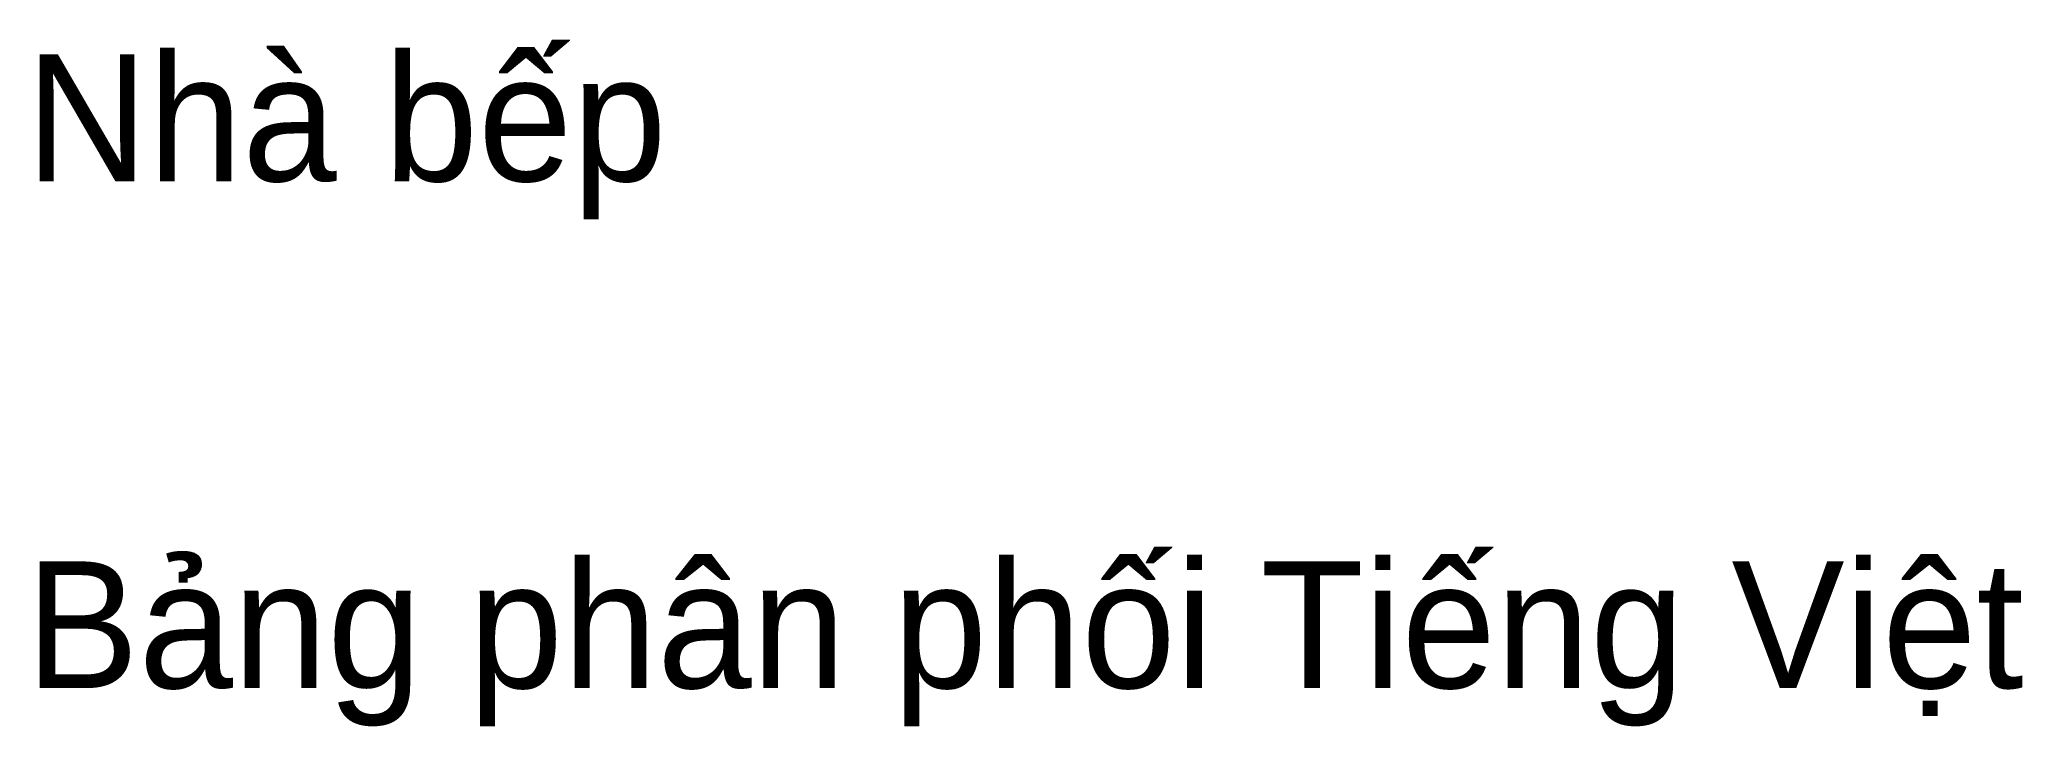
# Model space of a CAD drawing. Extents: x 0.3 to 39.4, y -0.8 to 12.8.
import ezdxf

# ---------------------------------------------------------------- set-up
doc = ezdxf.new("R2010")
doc.units = 0

msp = doc.modelspace()

# ---------------------------------------------------------------- texts
for s, p in [('Nhà bếp', (0, 10)), ('Bảng phân phối Tiếng Việt', (0, 0))]:
    msp.add_text(s, height=2.5).set_placement(p)

doc.saveas('drawing.dxf')
